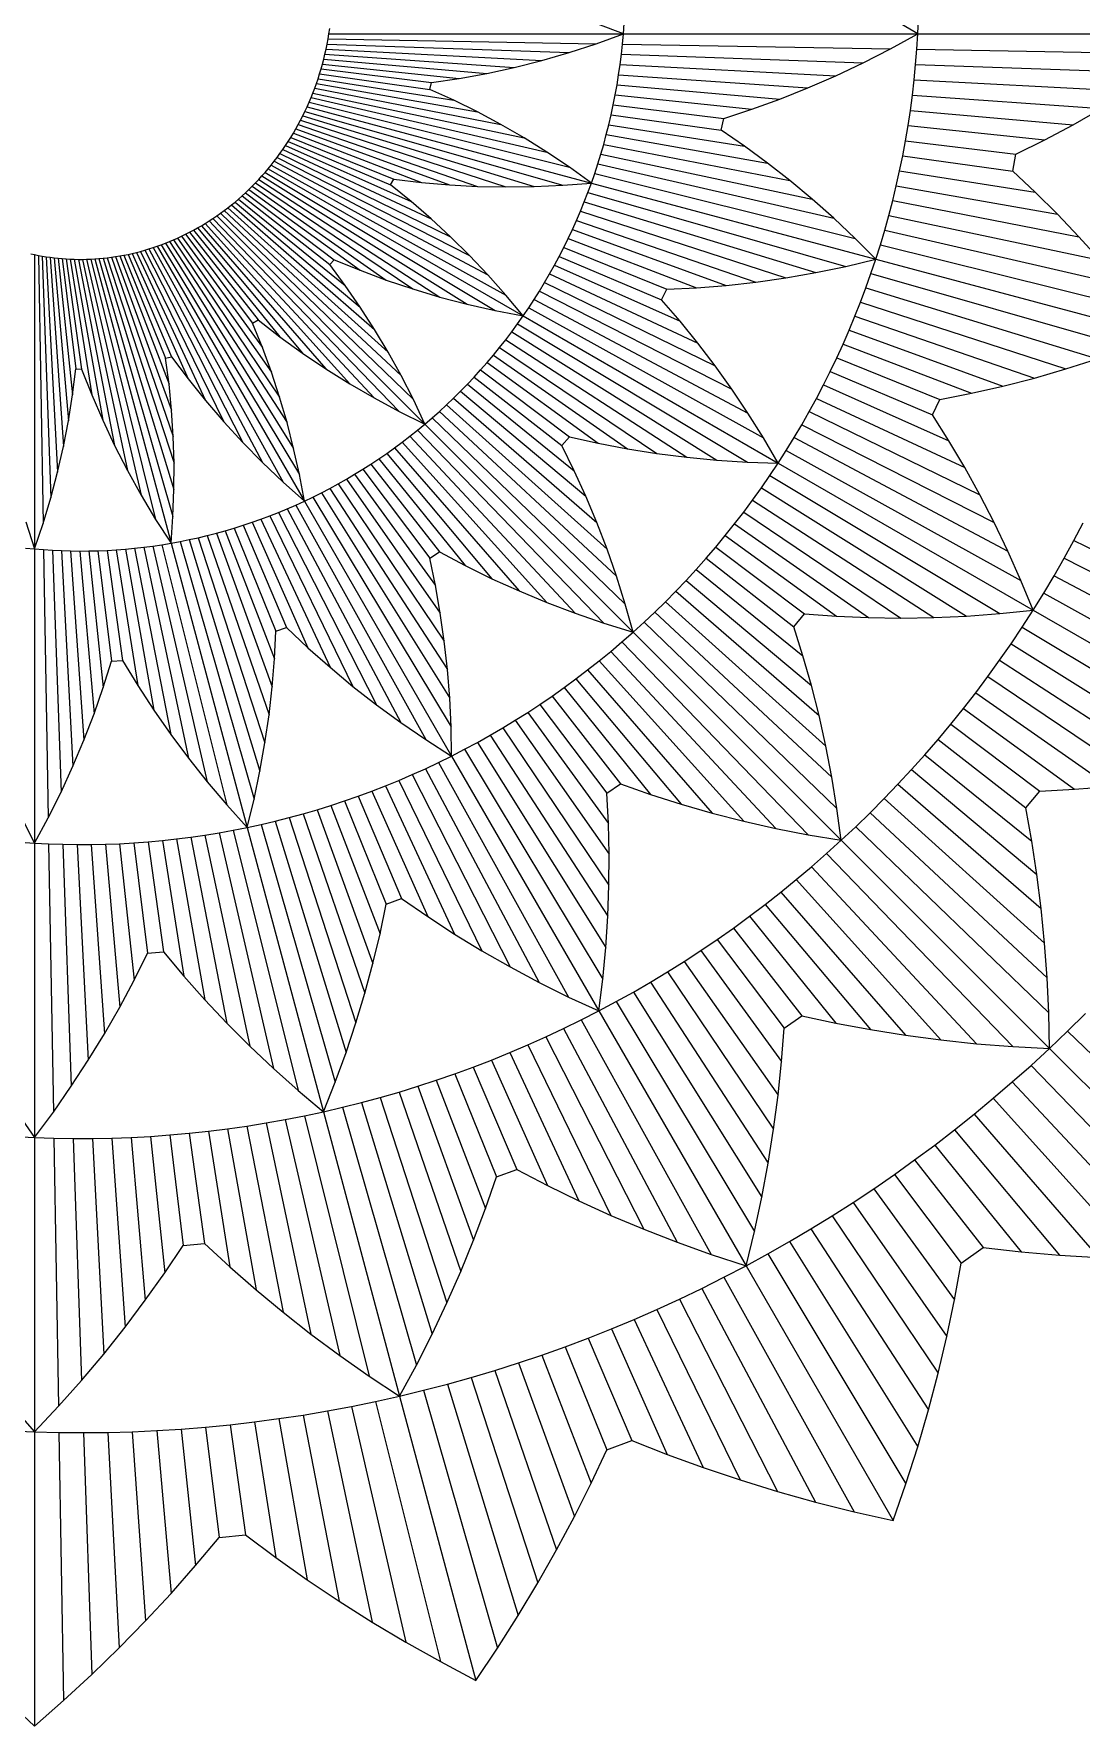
# Model space of a CAD drawing. Header units: metres. Extents: x -32.5 to 30, y -28.8 to 31.2.
# Drawn here: x -0.01 to 17.77, y -28.75 to 0 of the extents above; entities that cross this region are included whole.
import ezdxf

# ---------------------------------------------------------------- set-up
doc = ezdxf.new("R2010")
doc.units = ezdxf.units.M
for name, color, linetype in [('Fill', 3, 'Continuous'), ('Inner', 2, 'Continuous'), ('Outer', 1, 'Continuous')]:
    doc.layers.add(name, color=color, linetype=linetype)

msp = doc.modelspace()

# ---------------------------------------------------------------- linework, layer by layer
at = {"layer": 'Fill'}
for p, q in [((4.952, -0.259), (8.613, -0.451)), ((4.969, -0.174), (9.078, -0.317)), ((4.985, -0.087), (9.54, -0.167)), ((5, 0), (10, 0)), ((9.985, -0.174), (14.539, -0.254)), ((10, 0), (15, 0)), ((14.984, -0.262), (19.539, -0.341)), ((15, 0), (20, 0)), ((4.89, -0.514), (7.21, -0.758)), ((4.912, -0.43), (7.679, -0.672)), ((4.932, -0.345), (8.147, -0.57)), ((9.945, -0.521), (13.606, -0.713)), ((9.966, -0.348), (14.075, -0.492)), ((14.963, -0.523), (19.072, -0.666)), ((4.787, -0.844), (7.523, -1.326)), ((4.815, -0.763), (7.12, -1.128)), ((4.841, -0.68), (6.712, -0.943)), ((4.866, -0.597), (6.741, -0.828)), ((9.92, -0.694), (13.135, -0.918)), ((14.938, -0.783), (18.599, -0.975)), ((4.696, -1.084), (8.702, -2.009)), ((4.728, -1.005), (8.314, -1.767)), ((4.758, -0.925), (7.921, -1.54)), ((9.862, -1.037), (12.183, -1.28)), ((9.893, -0.866), (12.66, -1.108)), ((14.908, -1.042), (18.122, -1.267)), ((4.556, -1.393), (8.487, -2.595)), ((4.593, -1.317), (8.972, -2.573)), ((4.628, -1.24), (9.458, -2.534)), ((4.663, -1.163), (9.083, -2.265)), ((9.793, -1.376), (11.663, -1.639)), ((9.829, -1.207), (11.704, -1.437)), ((14.874, -1.301), (17.641, -1.543)), ((4.396, -1.687), (6.574, -2.524)), ((4.437, -1.615), (7.048, -2.565)), ((4.478, -1.542), (7.525, -2.591)), ((4.518, -1.468), (8.005, -2.601)), ((9.711, -1.712), (12.447, -2.195)), ((9.753, -1.545), (12.058, -1.91)), ((14.835, -1.559), (17.156, -1.803)), ((4.217, -1.966), (6.734, -3.14)), ((4.263, -1.898), (6.395, -2.847)), ((4.308, -1.829), (6.047, -2.567)), ((4.353, -1.759), (6.104, -2.466)), ((9.666, -1.879), (12.829, -2.494)), ((14.792, -1.816), (16.667, -2.046)), ((3.969, -2.292), (8.299, -4.792)), ((4.021, -2.229), (8.005, -4.437)), ((4.071, -2.165), (7.701, -4.095)), ((4.121, -2.1), (7.388, -3.764)), ((4.169, -2.034), (7.066, -3.446)), ((9.568, -2.209), (13.574, -3.134)), ((9.618, -2.044), (13.205, -2.807)), ((14.744, -2.072), (16.614, -2.335)), ((3.754, -2.532), (6.425, -4.334)), ((3.809, -2.474), (6.884, -4.471)), ((3.863, -2.414), (7.35, -4.593)), ((3.917, -2.353), (7.822, -4.7)), ((9.458, -2.534), (14.288, -3.828)), ((9.514, -2.372), (13.935, -3.474)), ((14.635, -2.581), (17.371, -3.063)), ((14.692, -2.327), (16.996, -2.692)), ((3.405, -2.857), (5.533, -4.642)), ((3.465, -2.806), (5.278, -4.274)), ((3.524, -2.753), (5.013, -3.916)), ((3.583, -2.7), (5.091, -3.837)), ((3.641, -2.645), (5.528, -4.017)), ((3.698, -2.589), (5.973, -4.182)), ((9.337, -2.855), (13.269, -4.057)), ((9.399, -2.695), (13.778, -3.951)), ((14.574, -2.833), (17.737, -3.448)), ((3.029, -3.137), (6.194, -6.414)), ((3.094, -3.094), (6.629, -6.629)), ((3.157, -3.049), (6.434, -6.213)), ((3.22, -3.003), (6.227, -5.806)), ((3.282, -2.955), (6.007, -5.409)), ((3.344, -2.907), (5.776, -5.021)), ((9.273, -3.013), (12.76, -4.146)), ((14.509, -3.084), (18.096, -3.846)), ((2.498, -3.438), (3.87, -5.326)), ((2.566, -3.405), (3.703, -4.914)), ((2.634, -3.371), (3.797, -4.859)), ((2.701, -3.335), (4.169, -5.149)), ((2.768, -3.298), (4.553, -5.426)), ((2.834, -3.26), (4.948, -5.692)), ((2.9, -3.22), (5.353, -5.945)), ((2.965, -3.179), (5.769, -6.186)), ((9.136, -3.325), (11.746, -4.275)), ((9.206, -3.17), (12.252, -4.219)), ((14.44, -3.334), (18.445, -4.258)), ((1.661, -3.73), (2.61, -5.862)), ((1.732, -3.713), (2.906, -6.231)), ((1.802, -3.695), (3.215, -6.591)), ((1.873, -3.675), (3.537, -6.942)), ((1.943, -3.654), (3.873, -7.284)), ((2.013, -3.632), (4.222, -7.616)), ((2.083, -3.608), (4.583, -7.939)), ((2.153, -3.583), (4.499, -7.488)), ((2.223, -3.557), (4.401, -7.044)), ((2.292, -3.529), (4.289, -6.605)), ((2.361, -3.5), (4.163, -6.172)), ((2.43, -3.47), (4.023, -5.745)), ((8.989, -3.632), (10.74, -4.339)), ((9.064, -3.479), (11.242, -4.315)), ((14.366, -3.582), (18.786, -4.684)), ((0, -3.75), (0, -8.75)), ((0.066, -3.763), (0.145, -8.318)), ((0.132, -3.775), (0.275, -7.884)), ((0.198, -3.786), (0.39, -7.448)), ((0.265, -3.796), (0.49, -7.011)), ((0.333, -3.805), (0.575, -6.572)), ((0.401, -3.812), (0.645, -6.133)), ((0.469, -3.819), (0.699, -5.693)), ((0.537, -3.824), (0.8, -5.694)), ((0.606, -3.827), (0.971, -6.132)), ((0.675, -3.83), (1.158, -6.565)), ((0.745, -3.831), (1.36, -6.994)), ((0.814, -3.831), (1.577, -7.418)), ((0.884, -3.83), (1.809, -7.836)), ((0.954, -3.827), (2.056, -8.248)), ((1.024, -3.823), (2.319, -8.653)), ((1.095, -3.818), (2.351, -8.197)), ((1.165, -3.812), (2.367, -7.743)), ((1.236, -3.804), (2.369, -7.291)), ((1.307, -3.795), (2.356, -6.842)), ((1.378, -3.785), (2.328, -6.395)), ((1.448, -3.773), (2.285, -5.952)), ((1.519, -3.76), (2.227, -5.512)), ((1.59, -3.746), (2.328, -5.485)), ((8.831, -3.932), (10.963, -4.881)), ((8.911, -3.782), (10.65, -4.521)), ((14.288, -3.828), (19.117, -5.122)), ((8.663, -4.225), (11.559, -5.638)), ((8.748, -4.079), (11.266, -5.253)), ((14.205, -4.073), (18.584, -5.329)), ((8.486, -4.512), (12.116, -6.442)), ((8.576, -4.37), (11.843, -6.034)), ((14.028, -4.558), (17.515, -5.691)), ((14.119, -4.317), (18.05, -5.519)), ((8.299, -4.792), (12.63, -7.292)), ((8.394, -4.653), (12.378, -6.861)), ((13.933, -4.798), (16.98, -5.847)), ((8.104, -5.064), (11.59, -7.242)), ((8.203, -4.929), (12.107, -7.275)), ((13.834, -5.035), (16.445, -5.985)), ((7.793, -5.457), (10.069, -7.05)), ((7.899, -5.328), (10.57, -7.13)), ((8.002, -5.197), (11.077, -7.194)), ((13.731, -5.271), (15.91, -6.107)), ((7.576, -5.709), (9.084, -6.846)), ((7.686, -5.584), (9.573, -6.955)), ((13.514, -5.736), (15.252, -6.474)), ((13.624, -5.505), (15.376, -6.212)), ((7.351, -5.952), (9.164, -7.421)), ((7.464, -5.832), (8.953, -6.995)), ((13.399, -5.965), (15.53, -6.915)), ((6.998, -6.301), (9.723, -8.754)), ((7.117, -6.187), (9.549, -8.301)), ((7.235, -6.071), (9.363, -7.856)), ((13.28, -6.193), (15.797, -7.366)), ((6.754, -6.522), (10.031, -9.687)), ((6.877, -6.413), (9.883, -9.216)), ((13.157, -6.417), (16.053, -7.83)), ((6.375, -6.836), (9.179, -9.843)), ((6.503, -6.734), (9.667, -10.011)), ((6.629, -6.629), (10.165, -10.165)), ((12.901, -6.86), (16.531, -8.79)), ((13.031, -6.64), (16.298, -8.304)), ((5.981, -7.128), (7.767, -9.256)), ((6.114, -7.033), (8.228, -9.465)), ((6.245, -6.936), (8.699, -9.661)), ((12.767, -7.077), (16.751, -9.285)), ((5.575, -7.398), (6.712, -8.907)), ((5.712, -7.311), (6.875, -8.799)), ((5.847, -7.221), (7.316, -9.034)), ((12.63, -7.292), (16.96, -9.792)), ((5.015, -7.723), (7.012, -10.798)), ((5.157, -7.646), (6.959, -10.317)), ((5.298, -7.566), (6.891, -9.841)), ((5.437, -7.483), (6.809, -9.371)), ((12.344, -7.713), (15.83, -9.892)), ((12.488, -7.504), (16.393, -9.85)), ((4.437, -8.005), (6.646, -11.99)), ((4.583, -7.939), (7.083, -12.269)), ((4.728, -7.869), (7.075, -11.774)), ((4.872, -7.797), (7.051, -11.284)), ((12.196, -7.92), (15.271, -9.917)), ((3.695, -8.298), (4.644, -10.43)), ((3.845, -8.245), (5.019, -10.762)), ((3.994, -8.189), (5.407, -11.085)), ((4.143, -8.13), (5.807, -11.397)), ((4.29, -8.069), (6.22, -11.699)), ((11.889, -8.325), (14.165, -9.918)), ((12.044, -8.124), (14.715, -9.926)), ((2.473, -8.625), (3.729, -13.004)), ((2.627, -8.593), (3.829, -12.525)), ((2.781, -8.56), (3.914, -12.047)), ((2.935, -8.523), (3.984, -11.569)), ((3.088, -8.483), (4.038, -11.094)), ((3.24, -8.441), (4.076, -10.619)), ((3.392, -8.396), (4.1, -10.148)), ((3.544, -8.348), (4.282, -10.087)), ((11.731, -8.523), (13.618, -9.894)), ((17.651, -8.609), (20.547, -10.022)), ((0, -8.75), (0, -13.75)), ((0.153, -8.763), (0.232, -13.317)), ((0.306, -8.772), (0.45, -12.881)), ((0.46, -8.78), (0.652, -12.441)), ((0.614, -8.784), (0.839, -11.998)), ((0.769, -8.786), (1.011, -11.553)), ((0.923, -8.785), (1.167, -11.105)), ((1.078, -8.781), (1.308, -10.656)), ((1.233, -8.775), (1.496, -10.645)), ((1.388, -8.766), (1.753, -11.07)), ((1.544, -8.754), (2.026, -11.489)), ((1.699, -8.739), (2.314, -11.902)), ((1.854, -8.722), (2.616, -12.308)), ((2.009, -8.702), (2.934, -12.707)), ((2.164, -8.679), (3.266, -13.099)), ((2.319, -8.653), (3.613, -13.483)), ((11.404, -8.91), (12.893, -10.073)), ((11.569, -8.718), (13.078, -9.855)), ((17.486, -8.91), (20.753, -10.574)), ((11.236, -9.099), (13.05, -10.567)), ((10.891, -9.467), (13.323, -11.581)), ((11.065, -9.285), (13.193, -11.07)), ((17.316, -9.207), (20.945, -11.137)), ((10.714, -9.647), (13.439, -12.1)), ((17.14, -9.501), (21.124, -11.709)), ((10.351, -9.995), (13.627, -13.16)), ((10.534, -9.823), (13.54, -12.626)), ((16.96, -9.792), (21.29, -12.292)), ((9.976, -10.331), (13.141, -13.608)), ((10.165, -10.165), (13.7, -13.7)), ((16.774, -10.079), (20.679, -12.425)), ((9.785, -10.493), (12.589, -13.5)), ((16.584, -10.363), (20.07, -12.541)), ((9.394, -10.807), (11.508, -13.239)), ((9.591, -10.652), (12.044, -13.377)), ((16.189, -10.92), (18.861, -12.722)), ((16.389, -10.643), (19.464, -12.64)), ((8.994, -11.107), (10.462, -12.92)), ((9.195, -10.959), (10.981, -13.087)), ((15.985, -11.193), (18.26, -12.786)), ((8.584, -11.392), (9.721, -12.9)), ((8.79, -11.251), (9.953, -12.74)), ((15.776, -11.462), (17.664, -12.833)), ((8.165, -11.662), (9.759, -13.937)), ((8.376, -11.528), (9.747, -13.416)), ((15.562, -11.727), (17.071, -12.864)), ((7.522, -12.038), (9.7, -15.524)), ((7.738, -11.916), (9.735, -14.991)), ((7.953, -11.791), (9.755, -14.462)), ((15.344, -11.988), (16.833, -13.151)), ((7.083, -12.269), (9.583, -16.599)), ((7.304, -12.155), (9.65, -16.06)), ((15.122, -12.246), (16.935, -13.714)), ((6.413, -12.585), (8.077, -15.852)), ((6.638, -12.484), (8.568, -16.114)), ((6.861, -12.378), (9.07, -16.363)), ((14.895, -12.499), (17.023, -14.284)), ((5.728, -12.866), (6.677, -14.997)), ((5.958, -12.776), (7.132, -15.294)), ((6.186, -12.683), (7.598, -15.579)), ((14.664, -12.748), (17.096, -14.862)), ((4.798, -13.182), (5.748, -15.792)), ((5.032, -13.109), (5.868, -15.287)), ((5.265, -13.032), (5.973, -14.783)), ((5.497, -12.951), (6.235, -14.69)), ((14.429, -12.992), (17.154, -15.446)), ((3.613, -13.483), (4.907, -18.312)), ((3.851, -13.431), (5.107, -17.81)), ((4.089, -13.375), (5.291, -17.306)), ((4.326, -13.315), (5.459, -16.802)), ((4.562, -13.25), (5.612, -16.297)), ((13.947, -13.469), (17.224, -16.633)), ((14.19, -13.233), (17.197, -16.036)), ((0, -13.75), (0, -18.75)), ((0.24, -13.762), (0.32, -18.317)), ((0.481, -13.769), (0.624, -17.878)), ((0.722, -13.773), (0.914, -17.434)), ((0.963, -13.772), (1.188, -16.986)), ((1.204, -13.767), (1.447, -16.534)), ((1.446, -13.758), (1.69, -16.078)), ((1.688, -13.744), (1.918, -15.619)), ((1.929, -13.726), (2.192, -15.597)), ((2.171, -13.704), (2.536, -16.009)), ((2.412, -13.678), (2.894, -16.413)), ((2.653, -13.647), (3.268, -16.81)), ((2.893, -13.613), (3.656, -17.199)), ((3.134, -13.574), (4.058, -17.579)), ((3.373, -13.53), (4.476, -17.95)), ((13.7, -13.7), (17.236, -17.236)), ((13.449, -13.927), (16.614, -17.204)), ((12.937, -14.367), (15.39, -17.092)), ((13.195, -14.15), (15.999, -17.156)), ((12.675, -14.581), (14.789, -17.012)), ((12.409, -14.789), (14.195, -16.917)), ((11.869, -15.191), (13.032, -16.68)), ((12.141, -14.992), (13.609, -16.806)), ((11.593, -15.385), (12.73, -16.893)), ((11.033, -15.757), (12.627, -18.033)), ((11.315, -15.574), (12.686, -17.461)), ((10.749, -15.936), (12.551, -18.607)), ((10.172, -16.278), (12.35, -19.764)), ((10.462, -16.109), (12.459, -19.185)), ((9.583, -16.599), (12.083, -20.929)), ((9.879, -16.441), (12.225, -20.346)), ((8.985, -16.899), (10.915, -20.529)), ((9.285, -16.751), (11.494, -20.736)), ((17.544, -16.942), (20.821, -20.107)), ((8.378, -17.177), (9.79, -20.073)), ((8.683, -17.04), (10.347, -20.308)), ((17.236, -17.236), (20.771, -20.771)), ((7.762, -17.433), (8.711, -19.565)), ((8.071, -17.308), (9.245, -19.825)), ((16.923, -17.524), (20.087, -20.801)), ((6.824, -17.777), (7.66, -19.955)), ((7.138, -17.668), (7.846, -19.419)), ((7.451, -17.554), (8.189, -19.292)), ((16.605, -17.806), (19.409, -20.813)), ((5.871, -18.07), (7.004, -21.557)), ((6.19, -17.978), (7.239, -21.025)), ((6.508, -17.88), (7.458, -20.491)), ((16.282, -18.083), (18.736, -20.808)), ((4.583, -18.382), (5.685, -22.802)), ((4.907, -18.312), (6.201, -23.142)), ((5.229, -18.237), (6.485, -22.616)), ((5.551, -18.157), (6.753, -22.088)), ((15.955, -18.354), (18.069, -20.786)), ((2.625, -18.678), (2.888, -20.548)), ((2.953, -18.643), (3.318, -20.947)), ((3.28, -18.602), (3.762, -21.338)), ((3.607, -18.555), (4.222, -21.719)), ((3.933, -18.503), (4.695, -22.09)), ((4.258, -18.445), (5.183, -22.451)), ((15.623, -18.619), (17.409, -20.747)), ((0, -18.75), (0, -23.75)), ((0.327, -18.761), (0.407, -23.316)), ((0.655, -18.766), (0.799, -22.875)), ((0.983, -18.766), (1.175, -22.428)), ((1.312, -18.76), (1.537, -21.974)), ((1.64, -18.748), (1.882, -21.515)), ((1.969, -18.73), (2.213, -21.051)), ((2.297, -18.707), (2.527, -20.582)), ((15.287, -18.878), (16.756, -20.692)), ((14.947, -19.131), (16.11, -20.62)), ((14.602, -19.378), (15.739, -20.887)), ((14.254, -19.619), (15.625, -21.506)), ((13.545, -20.081), (15.347, -22.752)), ((13.901, -19.853), (15.495, -22.128)), ((13.185, -20.303), (15.182, -23.378)), ((12.821, -20.518), (15, -24.004)), ((12.083, -20.929), (14.583, -25.259)), ((12.454, -20.727), (14.8, -24.632)), ((11.709, -21.124), (13.918, -25.109)), ((10.953, -21.496), (12.617, -24.763)), ((11.333, -21.313), (13.263, -24.943)), ((10.184, -21.84), (11.358, -24.357)), ((10.57, -21.671), (11.982, -24.567)), ((9.796, -22.001), (10.745, -24.133)), ((9.011, -22.304), (9.719, -24.055)), ((9.405, -22.156), (10.143, -23.895)), ((7.818, -22.706), (8.867, -25.752)), ((8.218, -22.579), (9.168, -25.189)), ((8.616, -22.445), (9.452, -24.623)), ((7.013, -22.938), (8.215, -26.87)), ((7.416, -22.825), (8.549, -26.313)), ((5.793, -23.233), (6.895, -27.653)), ((6.201, -23.142), (7.495, -27.972)), ((6.608, -23.044), (7.863, -27.423)), ((4.148, -23.526), (4.631, -26.262)), ((4.561, -23.464), (5.176, -26.627)), ((4.973, -23.394), (5.735, -26.981)), ((5.383, -23.317), (6.308, -27.323)), ((0, -23.75), (0, -28.75)), ((0.415, -23.76), (0.494, -28.315)), ((0.83, -23.763), (0.973, -27.872)), ((1.245, -23.759), (1.437, -27.421)), ((1.661, -23.748), (1.885, -26.962)), ((2.076, -23.729), (2.318, -26.496)), ((2.491, -23.703), (2.735, -26.023)), ((2.906, -23.669), (3.136, -25.544)), ((3.321, -23.629), (3.584, -25.499)), ((3.735, -23.581), (4.1, -25.886))]:
    msp.add_line(p, q, dxfattribs=at)
at = {"layer": 'Inner'}
for p, q in [((5, 0), (5.013, 0.088)), ((10, 0), (10.012, 0.175)), ((15, 0), (15.012, 0.262)), ((4.932, -0.345), (4.952, -0.259)), ((4.952, -0.259), (4.969, -0.174)), ((4.969, -0.174), (4.985, -0.087)), ((4.985, -0.087), (5, 0)), ((9.966, -0.348), (9.985, -0.174)), ((9.985, -0.174), (10, 0)), ((14.963, -0.523), (14.984, -0.262)), ((14.984, -0.262), (15, 0)), ((4.866, -0.597), (4.89, -0.514)), ((4.89, -0.514), (4.912, -0.43)), ((4.912, -0.43), (4.932, -0.345)), ((9.92, -0.694), (9.945, -0.521)), ((9.945, -0.521), (9.966, -0.348)), ((14.938, -0.783), (14.963, -0.523)), ((4.758, -0.925), (4.787, -0.844)), ((4.787, -0.844), (4.815, -0.763)), ((4.815, -0.763), (4.841, -0.68)), ((4.841, -0.68), (4.866, -0.597)), ((9.893, -0.866), (9.92, -0.694)), ((14.908, -1.042), (14.938, -0.783)), ((4.663, -1.163), (4.696, -1.084)), ((4.696, -1.084), (4.728, -1.005)), ((4.728, -1.005), (4.758, -0.925)), ((9.829, -1.207), (9.862, -1.037)), ((9.862, -1.037), (9.893, -0.866)), ((14.874, -1.301), (14.908, -1.042)), ((4.518, -1.468), (4.556, -1.393)), ((4.556, -1.393), (4.593, -1.317)), ((4.593, -1.317), (4.628, -1.24)), ((4.628, -1.24), (4.663, -1.163)), ((9.753, -1.545), (9.793, -1.376)), ((9.793, -1.376), (9.829, -1.207)), ((14.835, -1.559), (14.874, -1.301)), ((4.353, -1.759), (4.396, -1.687)), ((4.396, -1.687), (4.437, -1.615)), ((4.437, -1.615), (4.478, -1.542)), ((4.478, -1.542), (4.518, -1.468)), ((9.666, -1.879), (9.711, -1.712)), ((9.711, -1.712), (9.753, -1.545)), ((14.792, -1.816), (14.835, -1.559)), ((4.169, -2.034), (4.217, -1.966)), ((4.217, -1.966), (4.263, -1.898)), ((4.263, -1.898), (4.308, -1.829)), ((4.308, -1.829), (4.353, -1.759)), ((9.618, -2.044), (9.666, -1.879)), ((14.744, -2.072), (14.792, -1.816)), ((3.917, -2.353), (3.969, -2.292)), ((3.969, -2.292), (4.021, -2.229)), ((4.021, -2.229), (4.071, -2.165)), ((4.071, -2.165), (4.121, -2.1)), ((4.121, -2.1), (4.169, -2.034)), ((9.514, -2.372), (9.568, -2.209)), ((9.568, -2.209), (9.618, -2.044)), ((14.692, -2.327), (14.744, -2.072)), ((3.698, -2.589), (3.754, -2.532)), ((3.754, -2.532), (3.809, -2.474)), ((3.809, -2.474), (3.863, -2.414)), ((3.863, -2.414), (3.917, -2.353)), ((9.399, -2.695), (9.458, -2.534)), ((9.458, -2.534), (9.514, -2.372)), ((14.574, -2.833), (14.635, -2.581)), ((14.635, -2.581), (14.692, -2.327)), ((3.344, -2.907), (3.405, -2.857)), ((3.405, -2.857), (3.465, -2.806)), ((3.465, -2.806), (3.524, -2.753)), ((3.524, -2.753), (3.583, -2.7)), ((3.583, -2.7), (3.641, -2.645)), ((3.641, -2.645), (3.698, -2.589)), ((9.273, -3.013), (9.337, -2.855)), ((9.337, -2.855), (9.399, -2.695)), ((14.509, -3.084), (14.574, -2.833)), ((2.965, -3.179), (3.029, -3.137)), ((3.029, -3.137), (3.094, -3.094)), ((3.094, -3.094), (3.157, -3.049)), ((3.157, -3.049), (3.22, -3.003)), ((3.22, -3.003), (3.282, -2.955)), ((3.282, -2.955), (3.344, -2.907)), ((9.206, -3.17), (9.273, -3.013)), ((14.44, -3.334), (14.509, -3.084)), ((2.43, -3.47), (2.498, -3.438)), ((2.498, -3.438), (2.566, -3.405)), ((2.566, -3.405), (2.634, -3.371)), ((2.634, -3.371), (2.701, -3.335)), ((2.701, -3.335), (2.768, -3.298)), ((2.768, -3.298), (2.834, -3.26)), ((2.834, -3.26), (2.9, -3.22)), ((2.9, -3.22), (2.965, -3.179)), ((9.064, -3.479), (9.136, -3.325)), ((9.136, -3.325), (9.206, -3.17)), ((14.366, -3.582), (14.44, -3.334)), ((-0.065, -3.736), (0, -3.75)), ((1.59, -3.746), (1.661, -3.73)), ((1.661, -3.73), (1.732, -3.713)), ((1.732, -3.713), (1.802, -3.695)), ((1.802, -3.695), (1.873, -3.675)), ((1.873, -3.675), (1.943, -3.654)), ((1.943, -3.654), (2.013, -3.632)), ((2.013, -3.632), (2.083, -3.608)), ((2.083, -3.608), (2.153, -3.583)), ((2.153, -3.583), (2.223, -3.557)), ((2.223, -3.557), (2.292, -3.529)), ((2.292, -3.529), (2.361, -3.5)), ((2.361, -3.5), (2.43, -3.47)), ((8.911, -3.782), (8.989, -3.632)), ((8.989, -3.632), (9.064, -3.479)), ((14.288, -3.828), (14.366, -3.582)), ((0, -3.75), (0.066, -3.763)), ((0.066, -3.763), (0.132, -3.775)), ((0.132, -3.775), (0.198, -3.786)), ((0.198, -3.786), (0.265, -3.796)), ((0.265, -3.796), (0.333, -3.805)), ((0.333, -3.805), (0.401, -3.812)), ((0.401, -3.812), (0.469, -3.819)), ((0.469, -3.819), (0.537, -3.824)), ((0.537, -3.824), (0.606, -3.827)), ((0.606, -3.827), (0.675, -3.83)), ((0.675, -3.83), (0.745, -3.831)), ((0.745, -3.831), (0.814, -3.831)), ((0.814, -3.831), (0.884, -3.83)), ((0.884, -3.83), (0.954, -3.827)), ((0.954, -3.827), (1.024, -3.823)), ((1.024, -3.823), (1.095, -3.818)), ((1.095, -3.818), (1.165, -3.812)), ((1.165, -3.812), (1.236, -3.804)), ((1.236, -3.804), (1.307, -3.795)), ((1.307, -3.795), (1.378, -3.785)), ((1.378, -3.785), (1.448, -3.773)), ((1.448, -3.773), (1.519, -3.76)), ((1.519, -3.76), (1.59, -3.746)), ((8.748, -4.079), (8.831, -3.932)), ((8.831, -3.932), (8.911, -3.782)), ((14.205, -4.073), (14.288, -3.828)), ((8.576, -4.37), (8.663, -4.225)), ((8.663, -4.225), (8.748, -4.079)), ((14.119, -4.317), (14.205, -4.073)), ((8.394, -4.653), (8.486, -4.512)), ((8.486, -4.512), (8.576, -4.37)), ((13.933, -4.798), (14.028, -4.558)), ((14.028, -4.558), (14.119, -4.317)), ((8.203, -4.929), (8.299, -4.792)), ((8.299, -4.792), (8.394, -4.653)), ((13.834, -5.035), (13.933, -4.798)), ((8.002, -5.197), (8.104, -5.064)), ((8.104, -5.064), (8.203, -4.929)), ((13.731, -5.271), (13.834, -5.035)), ((7.686, -5.584), (7.793, -5.457)), ((7.793, -5.457), (7.899, -5.328)), ((7.899, -5.328), (8.002, -5.197)), ((13.624, -5.505), (13.731, -5.271)), ((7.464, -5.832), (7.576, -5.709)), ((7.576, -5.709), (7.686, -5.584)), ((13.399, -5.965), (13.514, -5.736)), ((13.514, -5.736), (13.624, -5.505)), ((7.235, -6.071), (7.351, -5.952)), ((7.351, -5.952), (7.464, -5.832)), ((13.28, -6.193), (13.399, -5.965)), ((6.877, -6.413), (6.998, -6.301)), ((6.998, -6.301), (7.117, -6.187)), ((7.117, -6.187), (7.235, -6.071)), ((13.157, -6.417), (13.28, -6.193)), ((6.629, -6.629), (6.754, -6.522)), ((6.754, -6.522), (6.877, -6.413)), ((13.031, -6.64), (13.157, -6.417)), ((6.245, -6.936), (6.375, -6.836)), ((6.375, -6.836), (6.503, -6.734)), ((6.503, -6.734), (6.629, -6.629)), ((12.767, -7.077), (12.901, -6.86)), ((12.901, -6.86), (13.031, -6.64)), ((5.847, -7.221), (5.981, -7.128)), ((5.981, -7.128), (6.114, -7.033)), ((6.114, -7.033), (6.245, -6.936)), ((12.63, -7.292), (12.767, -7.077)), ((5.437, -7.483), (5.575, -7.398)), ((5.575, -7.398), (5.712, -7.311)), ((5.712, -7.311), (5.847, -7.221)), ((12.488, -7.504), (12.63, -7.292)), ((4.872, -7.797), (5.015, -7.723)), ((5.015, -7.723), (5.157, -7.646)), ((5.157, -7.646), (5.298, -7.566)), ((5.298, -7.566), (5.437, -7.483)), ((12.196, -7.92), (12.344, -7.713)), ((12.344, -7.713), (12.488, -7.504)), ((4.29, -8.069), (4.437, -8.005)), ((4.437, -8.005), (4.583, -7.939)), ((4.583, -7.939), (4.728, -7.869)), ((4.728, -7.869), (4.872, -7.797)), ((12.044, -8.124), (12.196, -7.92)), ((3.544, -8.348), (3.695, -8.298)), ((3.695, -8.298), (3.845, -8.245)), ((3.845, -8.245), (3.994, -8.189)), ((3.994, -8.189), (4.143, -8.13)), ((4.143, -8.13), (4.29, -8.069)), ((11.731, -8.523), (11.889, -8.325)), ((11.889, -8.325), (12.044, -8.124)), ((17.651, -8.609), (17.811, -8.306)), ((2.319, -8.653), (2.473, -8.625)), ((2.473, -8.625), (2.627, -8.593)), ((2.627, -8.593), (2.781, -8.56)), ((2.781, -8.56), (2.935, -8.523)), ((2.935, -8.523), (3.088, -8.483)), ((3.088, -8.483), (3.24, -8.441)), ((3.24, -8.441), (3.392, -8.396)), ((3.392, -8.396), (3.544, -8.348)), ((11.569, -8.718), (11.731, -8.523)), ((17.486, -8.91), (17.651, -8.609)), ((-0.152, -8.735), (0, -8.75)), ((0, -8.75), (0.153, -8.763)), ((0.153, -8.763), (0.306, -8.772)), ((0.306, -8.772), (0.46, -8.78)), ((0.46, -8.78), (0.614, -8.784)), ((0.614, -8.784), (0.769, -8.786)), ((0.769, -8.786), (0.923, -8.785)), ((0.923, -8.785), (1.078, -8.781)), ((1.078, -8.781), (1.233, -8.775)), ((1.233, -8.775), (1.388, -8.766)), ((1.388, -8.766), (1.544, -8.754)), ((1.544, -8.754), (1.699, -8.739)), ((1.699, -8.739), (1.854, -8.722)), ((1.854, -8.722), (2.009, -8.702)), ((2.009, -8.702), (2.164, -8.679)), ((2.164, -8.679), (2.319, -8.653)), ((11.236, -9.099), (11.404, -8.91)), ((11.404, -8.91), (11.569, -8.718)), ((17.316, -9.207), (17.486, -8.91)), ((11.065, -9.285), (11.236, -9.099)), ((10.714, -9.647), (10.891, -9.467)), ((10.891, -9.467), (11.065, -9.285)), ((17.14, -9.501), (17.316, -9.207)), ((10.534, -9.823), (10.714, -9.647)), ((16.96, -9.792), (17.14, -9.501)), ((10.165, -10.165), (10.351, -9.995)), ((10.351, -9.995), (10.534, -9.823)), ((16.774, -10.079), (16.96, -9.792)), ((9.785, -10.493), (9.976, -10.331)), ((9.976, -10.331), (10.165, -10.165)), ((16.584, -10.363), (16.774, -10.079)), ((9.591, -10.652), (9.785, -10.493)), ((16.389, -10.643), (16.584, -10.363)), ((9.195, -10.959), (9.394, -10.807)), ((9.394, -10.807), (9.591, -10.652)), ((15.985, -11.193), (16.189, -10.92)), ((16.189, -10.92), (16.389, -10.643)), ((8.79, -11.251), (8.994, -11.107)), ((8.994, -11.107), (9.195, -10.959)), ((15.776, -11.462), (15.985, -11.193)), ((8.376, -11.528), (8.584, -11.392)), ((8.584, -11.392), (8.79, -11.251)), ((15.562, -11.727), (15.776, -11.462)), ((7.953, -11.791), (8.165, -11.662)), ((8.165, -11.662), (8.376, -11.528)), ((15.344, -11.988), (15.562, -11.727)), ((7.304, -12.155), (7.522, -12.038)), ((7.522, -12.038), (7.738, -11.916)), ((7.738, -11.916), (7.953, -11.791)), ((15.122, -12.246), (15.344, -11.988)), ((6.861, -12.378), (7.083, -12.269)), ((7.083, -12.269), (7.304, -12.155)), ((14.895, -12.499), (15.122, -12.246)), ((6.186, -12.683), (6.413, -12.585)), ((6.413, -12.585), (6.638, -12.484)), ((6.638, -12.484), (6.861, -12.378)), ((14.664, -12.748), (14.895, -12.499)), ((5.497, -12.951), (5.728, -12.866)), ((5.728, -12.866), (5.958, -12.776)), ((5.958, -12.776), (6.186, -12.683)), ((14.429, -12.992), (14.664, -12.748)), ((4.562, -13.25), (4.798, -13.182)), ((4.798, -13.182), (5.032, -13.109)), ((5.032, -13.109), (5.265, -13.032)), ((5.265, -13.032), (5.497, -12.951)), ((14.19, -13.233), (14.429, -12.992)), ((3.373, -13.53), (3.613, -13.483)), ((3.613, -13.483), (3.851, -13.431)), ((3.851, -13.431), (4.089, -13.375)), ((4.089, -13.375), (4.326, -13.315)), ((4.326, -13.315), (4.562, -13.25)), ((13.7, -13.7), (13.947, -13.469)), ((13.947, -13.469), (14.19, -13.233)), ((-0.24, -13.734), (0, -13.75)), ((0, -13.75), (0.24, -13.762)), ((0.24, -13.762), (0.481, -13.769)), ((0.481, -13.769), (0.722, -13.773)), ((0.722, -13.773), (0.963, -13.772)), ((0.963, -13.772), (1.204, -13.767)), ((1.204, -13.767), (1.446, -13.758)), ((1.446, -13.758), (1.688, -13.744)), ((1.688, -13.744), (1.929, -13.726)), ((1.929, -13.726), (2.171, -13.704)), ((2.171, -13.704), (2.412, -13.678)), ((2.412, -13.678), (2.653, -13.647)), ((2.653, -13.647), (2.893, -13.613)), ((2.893, -13.613), (3.134, -13.574)), ((3.134, -13.574), (3.373, -13.53)), ((13.449, -13.927), (13.7, -13.7)), ((13.195, -14.15), (13.449, -13.927)), ((12.675, -14.581), (12.937, -14.367)), ((12.937, -14.367), (13.195, -14.15)), ((12.409, -14.789), (12.675, -14.581)), ((12.141, -14.992), (12.409, -14.789)), ((11.593, -15.385), (11.869, -15.191)), ((11.869, -15.191), (12.141, -14.992)), ((11.315, -15.574), (11.593, -15.385)), ((10.749, -15.936), (11.033, -15.757)), ((11.033, -15.757), (11.315, -15.574)), ((10.462, -16.109), (10.749, -15.936)), ((9.879, -16.441), (10.172, -16.278)), ((10.172, -16.278), (10.462, -16.109)), ((9.285, -16.751), (9.583, -16.599)), ((9.583, -16.599), (9.879, -16.441)), ((17.544, -16.942), (17.847, -16.643)), ((8.683, -17.04), (8.985, -16.899)), ((8.985, -16.899), (9.285, -16.751)), ((17.236, -17.236), (17.544, -16.942)), ((8.071, -17.308), (8.378, -17.177)), ((8.378, -17.177), (8.683, -17.04)), ((16.923, -17.524), (17.236, -17.236)), ((7.451, -17.554), (7.762, -17.433)), ((7.762, -17.433), (8.071, -17.308)), ((16.605, -17.806), (16.923, -17.524)), ((6.508, -17.88), (6.824, -17.777)), ((6.824, -17.777), (7.138, -17.668)), ((7.138, -17.668), (7.451, -17.554)), ((16.282, -18.083), (16.605, -17.806)), ((5.551, -18.157), (5.871, -18.07)), ((5.871, -18.07), (6.19, -17.978)), ((6.19, -17.978), (6.508, -17.88)), ((15.955, -18.354), (16.282, -18.083)), ((4.258, -18.445), (4.583, -18.382)), ((4.583, -18.382), (4.907, -18.312)), ((4.907, -18.312), (5.229, -18.237)), ((5.229, -18.237), (5.551, -18.157)), ((15.623, -18.619), (15.955, -18.354)), ((2.297, -18.707), (2.625, -18.678)), ((2.625, -18.678), (2.953, -18.643)), ((2.953, -18.643), (3.28, -18.602)), ((3.28, -18.602), (3.607, -18.555)), ((3.607, -18.555), (3.933, -18.503)), ((3.933, -18.503), (4.258, -18.445)), ((15.287, -18.878), (15.623, -18.619)), ((-0.327, -18.733), (0, -18.75)), ((0, -18.75), (0.327, -18.761)), ((0.327, -18.761), (0.655, -18.766)), ((0.655, -18.766), (0.983, -18.766)), ((0.983, -18.766), (1.312, -18.76)), ((1.312, -18.76), (1.64, -18.748)), ((1.64, -18.748), (1.969, -18.73)), ((1.969, -18.73), (2.297, -18.707)), ((14.947, -19.131), (15.287, -18.878)), ((14.602, -19.378), (14.947, -19.131)), ((14.254, -19.619), (14.602, -19.378)), ((13.901, -19.853), (14.254, -19.619)), ((13.185, -20.303), (13.545, -20.081)), ((13.545, -20.081), (13.901, -19.853)), ((12.821, -20.518), (13.185, -20.303)), ((12.454, -20.727), (12.821, -20.518)), ((11.709, -21.124), (12.083, -20.929)), ((12.083, -20.929), (12.454, -20.727)), ((11.333, -21.313), (11.709, -21.124)), ((10.57, -21.671), (10.953, -21.496)), ((10.953, -21.496), (11.333, -21.313)), ((9.796, -22.001), (10.184, -21.84)), ((10.184, -21.84), (10.57, -21.671)), ((9.405, -22.156), (9.796, -22.001)), ((8.616, -22.445), (9.011, -22.304)), ((9.011, -22.304), (9.405, -22.156)), ((7.416, -22.825), (7.818, -22.706)), ((7.818, -22.706), (8.218, -22.579)), ((8.218, -22.579), (8.616, -22.445)), ((6.608, -23.044), (7.013, -22.938)), ((7.013, -22.938), (7.416, -22.825)), ((5.383, -23.317), (5.793, -23.233)), ((5.793, -23.233), (6.201, -23.142)), ((6.201, -23.142), (6.608, -23.044)), ((3.735, -23.581), (4.148, -23.526)), ((4.148, -23.526), (4.561, -23.464)), ((4.561, -23.464), (4.973, -23.394)), ((4.973, -23.394), (5.383, -23.317)), ((-0.414, -23.732), (0, -23.75)), ((0, -23.75), (0.415, -23.76)), ((0.415, -23.76), (0.83, -23.763)), ((0.83, -23.763), (1.245, -23.759)), ((1.245, -23.759), (1.661, -23.748)), ((1.661, -23.748), (2.076, -23.729)), ((2.076, -23.729), (2.491, -23.703)), ((2.491, -23.703), (2.906, -23.669)), ((2.906, -23.669), (3.321, -23.629)), ((3.321, -23.629), (3.735, -23.581))]:
    msp.add_line(p, q, dxfattribs=at)
at = {"layer": 'Outer'}
for p, q in [((10, 0), (9.568, 0.167)), ((15, 0), (14.567, 0.254)), ((9.078, -0.317), (9.54, -0.167)), ((9.54, -0.167), (10, 0)), ((14.075, -0.492), (14.539, -0.254)), ((14.539, -0.254), (15, 0)), ((7.679, -0.672), (8.147, -0.57)), ((8.147, -0.57), (8.613, -0.451)), ((8.613, -0.451), (9.078, -0.317)), ((13.606, -0.713), (14.075, -0.492)), ((6.712, -0.943), (6.741, -0.828)), ((6.741, -0.828), (7.21, -0.758)), ((7.21, -0.758), (7.679, -0.672)), ((13.135, -0.918), (13.606, -0.713)), ((7.12, -1.128), (6.712, -0.943)), ((7.523, -1.326), (7.12, -1.128)), ((12.183, -1.28), (12.66, -1.108)), ((12.66, -1.108), (13.135, -0.918)), ((7.921, -1.54), (7.523, -1.326)), ((11.663, -1.639), (11.704, -1.437)), ((11.704, -1.437), (12.183, -1.28)), ((17.641, -1.543), (18.122, -1.267)), ((8.314, -1.767), (7.921, -1.54)), ((12.058, -1.91), (11.663, -1.639)), ((17.156, -1.803), (17.641, -1.543)), ((8.702, -2.009), (8.314, -1.767)), ((9.083, -2.265), (8.702, -2.009)), ((12.447, -2.195), (12.058, -1.91)), ((16.667, -2.046), (17.156, -1.803)), ((9.458, -2.534), (9.083, -2.265)), ((12.829, -2.494), (12.447, -2.195)), ((16.614, -2.335), (16.667, -2.046)), ((6.047, -2.567), (6.104, -2.466)), ((6.395, -2.847), (6.047, -2.567)), ((6.104, -2.466), (6.574, -2.524)), ((6.574, -2.524), (7.048, -2.565)), ((7.048, -2.565), (7.525, -2.591)), ((8.487, -2.595), (8.972, -2.573)), ((8.972, -2.573), (9.458, -2.534)), ((13.205, -2.807), (12.829, -2.494)), ((16.996, -2.692), (16.614, -2.335)), ((6.734, -3.14), (6.395, -2.847)), ((7.525, -2.591), (8.005, -2.601)), ((8.005, -2.601), (8.487, -2.595)), ((13.574, -3.134), (13.205, -2.807)), ((17.371, -3.063), (16.996, -2.692)), ((7.066, -3.446), (6.734, -3.14)), ((13.935, -3.474), (13.574, -3.134)), ((17.737, -3.448), (17.371, -3.063)), ((7.388, -3.764), (7.066, -3.446)), ((18.096, -3.846), (17.737, -3.448)), ((14.288, -3.828), (13.935, -3.474)), ((5.013, -3.916), (5.091, -3.837)), ((5.278, -4.274), (5.013, -3.916)), ((5.091, -3.837), (5.528, -4.017)), ((5.528, -4.017), (5.973, -4.182)), ((7.701, -4.095), (7.388, -3.764)), ((13.269, -4.057), (13.778, -3.951)), ((13.778, -3.951), (14.288, -3.828)), ((5.533, -4.642), (5.278, -4.274)), ((5.973, -4.182), (6.425, -4.334)), ((8.005, -4.437), (7.701, -4.095)), ((11.242, -4.315), (11.746, -4.275)), ((11.746, -4.275), (12.252, -4.219)), ((12.252, -4.219), (12.76, -4.146)), ((12.76, -4.146), (13.269, -4.057)), ((6.425, -4.334), (6.884, -4.471)), ((6.884, -4.471), (7.35, -4.593)), ((7.35, -4.593), (7.822, -4.7)), ((8.299, -4.792), (8.005, -4.437)), ((10.65, -4.521), (10.74, -4.339)), ((10.963, -4.881), (10.65, -4.521)), ((10.74, -4.339), (11.242, -4.315)), ((3.703, -4.914), (3.797, -4.859)), ((3.797, -4.859), (4.169, -5.149)), ((5.776, -5.021), (5.533, -4.642)), ((7.822, -4.7), (8.299, -4.792)), ((11.266, -5.253), (10.963, -4.881)), ((3.87, -5.326), (3.703, -4.914)), ((4.169, -5.149), (4.553, -5.426)), ((6.007, -5.409), (5.776, -5.021)), ((4.023, -5.745), (3.87, -5.326)), ((4.553, -5.426), (4.948, -5.692)), ((6.227, -5.806), (6.007, -5.409)), ((11.559, -5.638), (11.266, -5.253)), ((0.645, -6.133), (0.699, -5.693)), ((0.699, -5.693), (0.8, -5.694)), ((0.8, -5.694), (0.971, -6.132)), ((2.227, -5.512), (2.328, -5.485)), ((2.285, -5.952), (2.227, -5.512)), ((2.328, -5.485), (2.61, -5.862)), ((4.163, -6.172), (4.023, -5.745)), ((4.948, -5.692), (5.353, -5.945)), ((11.843, -6.034), (11.559, -5.638)), ((16.98, -5.847), (17.515, -5.691)), ((17.515, -5.691), (18.05, -5.519)), ((2.328, -6.395), (2.285, -5.952)), ((2.61, -5.862), (2.906, -6.231)), ((5.353, -5.945), (5.769, -6.186)), ((6.434, -6.213), (6.227, -5.806)), ((12.116, -6.442), (11.843, -6.034)), ((15.91, -6.107), (16.445, -5.985)), ((16.445, -5.985), (16.98, -5.847)), ((0.575, -6.572), (0.645, -6.133)), ((0.971, -6.132), (1.158, -6.565)), ((2.906, -6.231), (3.215, -6.591)), ((4.289, -6.605), (4.163, -6.172)), ((5.769, -6.186), (6.194, -6.414)), ((6.629, -6.629), (6.434, -6.213)), ((15.252, -6.474), (15.376, -6.212)), ((15.376, -6.212), (15.91, -6.107)), ((0.49, -7.011), (0.575, -6.572)), ((1.158, -6.565), (1.36, -6.994)), ((2.356, -6.842), (2.328, -6.395)), ((3.215, -6.591), (3.537, -6.942)), ((4.401, -7.044), (4.289, -6.605)), ((6.194, -6.414), (6.629, -6.629)), ((12.378, -6.861), (12.116, -6.442)), ((15.53, -6.915), (15.252, -6.474)), ((2.369, -7.291), (2.356, -6.842)), ((8.953, -6.995), (9.084, -6.846)), ((9.084, -6.846), (9.573, -6.955)), ((12.63, -7.292), (12.378, -6.861)), ((0.39, -7.448), (0.49, -7.011)), ((1.36, -6.994), (1.577, -7.418)), ((3.537, -6.942), (3.873, -7.284)), ((4.499, -7.488), (4.401, -7.044)), ((9.164, -7.421), (8.953, -6.995)), ((9.573, -6.955), (10.069, -7.05)), ((10.069, -7.05), (10.57, -7.13)), ((10.57, -7.13), (11.077, -7.194)), ((15.797, -7.366), (15.53, -6.915)), ((0.275, -7.884), (0.39, -7.448)), ((1.577, -7.418), (1.809, -7.836)), ((2.367, -7.743), (2.369, -7.291)), ((3.873, -7.284), (4.222, -7.616)), ((9.363, -7.856), (9.164, -7.421)), ((11.077, -7.194), (11.59, -7.242)), ((11.59, -7.242), (12.107, -7.275)), ((12.107, -7.275), (12.63, -7.292)), ((16.053, -7.83), (15.797, -7.366)), ((2.351, -8.197), (2.367, -7.743)), ((4.222, -7.616), (4.583, -7.939)), ((4.583, -7.939), (4.499, -7.488)), ((0.145, -8.318), (0.275, -7.884)), ((1.809, -7.836), (2.056, -8.248)), ((9.549, -8.301), (9.363, -7.856)), ((16.298, -8.304), (16.053, -7.83)), ((-0.145, -8.29), (0, -8.75)), ((0, -8.75), (0.145, -8.318)), ((2.056, -8.248), (2.319, -8.653)), ((2.319, -8.653), (2.351, -8.197)), ((9.723, -8.754), (9.549, -8.301)), ((16.531, -8.79), (16.298, -8.304)), ((6.712, -8.907), (6.875, -8.799)), ((6.809, -9.371), (6.712, -8.907)), ((6.875, -8.799), (7.316, -9.034)), ((9.883, -9.216), (9.723, -8.754)), ((16.751, -9.285), (16.531, -8.79)), ((7.316, -9.034), (7.767, -9.256)), ((6.891, -9.841), (6.809, -9.371)), ((7.767, -9.256), (8.228, -9.465)), ((8.228, -9.465), (8.699, -9.661)), ((10.031, -9.687), (9.883, -9.216)), ((16.96, -9.792), (16.751, -9.285)), ((8.699, -9.661), (9.179, -9.843)), ((10.165, -10.165), (10.031, -9.687)), ((6.959, -10.317), (6.891, -9.841)), ((9.179, -9.843), (9.667, -10.011)), ((9.667, -10.011), (10.165, -10.165)), ((12.893, -10.073), (13.078, -9.855)), ((13.078, -9.855), (13.618, -9.894)), ((13.618, -9.894), (14.165, -9.918)), ((14.165, -9.918), (14.715, -9.926)), ((14.715, -9.926), (15.271, -9.917)), ((15.271, -9.917), (15.83, -9.892)), ((15.83, -9.892), (16.393, -9.85)), ((16.393, -9.85), (16.96, -9.792)), ((4.076, -10.619), (4.1, -10.148)), ((4.1, -10.148), (4.282, -10.087)), ((4.282, -10.087), (4.644, -10.43)), ((7.012, -10.798), (6.959, -10.317)), ((13.05, -10.567), (12.893, -10.073)), ((4.038, -11.094), (4.076, -10.619)), ((4.644, -10.43), (5.019, -10.762)), ((13.193, -11.07), (13.05, -10.567)), ((1.167, -11.105), (1.308, -10.656)), ((1.308, -10.656), (1.496, -10.645)), ((1.496, -10.645), (1.753, -11.07)), ((5.019, -10.762), (5.407, -11.085)), ((7.051, -11.284), (7.012, -10.798)), ((1.011, -11.553), (1.167, -11.105)), ((1.753, -11.07), (2.026, -11.489)), ((3.984, -11.569), (4.038, -11.094)), ((5.407, -11.085), (5.807, -11.397)), ((13.323, -11.581), (13.193, -11.07)), ((2.026, -11.489), (2.314, -11.902)), ((5.807, -11.397), (6.22, -11.699)), ((7.075, -11.774), (7.051, -11.284)), ((0.839, -11.998), (1.011, -11.553)), ((3.914, -12.047), (3.984, -11.569)), ((6.22, -11.699), (6.646, -11.99)), ((7.083, -12.269), (7.075, -11.774)), ((13.439, -12.1), (13.323, -11.581)), ((0.652, -12.441), (0.839, -11.998)), ((2.314, -11.902), (2.616, -12.308)), ((3.829, -12.525), (3.914, -12.047)), ((6.646, -11.99), (7.083, -12.269)), ((2.616, -12.308), (2.934, -12.707)), ((13.54, -12.626), (13.439, -12.1)), ((0.45, -12.881), (0.652, -12.441)), ((3.729, -13.004), (3.829, -12.525)), ((13.627, -13.16), (13.54, -12.626)), ((0.232, -13.317), (0.45, -12.881)), ((2.934, -12.707), (3.266, -13.099)), ((9.721, -12.9), (9.953, -12.74)), ((9.747, -13.416), (9.721, -12.9)), ((9.953, -12.74), (10.462, -12.92)), ((10.462, -12.92), (10.981, -13.087)), ((16.833, -13.151), (17.071, -12.864)), ((17.071, -12.864), (17.664, -12.833)), ((17.664, -12.833), (18.26, -12.786)), ((3.266, -13.099), (3.613, -13.483)), ((3.613, -13.483), (3.729, -13.004)), ((10.981, -13.087), (11.508, -13.239)), ((13.7, -13.7), (13.627, -13.16)), ((16.935, -13.714), (16.833, -13.151)), ((-0.232, -13.29), (0, -13.75)), ((0, -13.75), (0.232, -13.317)), ((9.759, -13.937), (9.747, -13.416)), ((11.508, -13.239), (12.044, -13.377)), ((12.044, -13.377), (12.589, -13.5)), ((12.589, -13.5), (13.141, -13.608)), ((13.141, -13.608), (13.7, -13.7)), ((17.023, -14.284), (16.935, -13.714)), ((9.755, -14.462), (9.759, -13.937)), ((17.096, -14.862), (17.023, -14.284)), ((9.735, -14.991), (9.755, -14.462)), ((5.868, -15.287), (5.973, -14.783)), ((5.973, -14.783), (6.235, -14.69)), ((6.235, -14.69), (6.677, -14.997)), ((17.154, -15.446), (17.096, -14.862)), ((6.677, -14.997), (7.132, -15.294)), ((9.7, -15.524), (9.735, -14.991)), ((5.748, -15.792), (5.868, -15.287)), ((7.132, -15.294), (7.598, -15.579)), ((9.65, -16.06), (9.7, -15.524)), ((17.197, -16.036), (17.154, -15.446)), ((1.69, -16.078), (1.918, -15.619)), ((1.918, -15.619), (2.192, -15.597)), ((2.192, -15.597), (2.536, -16.009)), ((5.612, -16.297), (5.748, -15.792)), ((7.598, -15.579), (8.077, -15.852)), ((1.447, -16.534), (1.69, -16.078)), ((2.536, -16.009), (2.894, -16.413)), ((8.077, -15.852), (8.568, -16.114)), ((9.583, -16.599), (9.65, -16.06)), ((17.224, -16.633), (17.197, -16.036)), ((5.459, -16.802), (5.612, -16.297)), ((8.568, -16.114), (9.07, -16.363)), ((9.07, -16.363), (9.583, -16.599)), ((1.188, -16.986), (1.447, -16.534)), ((2.894, -16.413), (3.268, -16.81)), ((17.236, -17.236), (17.224, -16.633)), ((3.268, -16.81), (3.656, -17.199)), ((5.291, -17.306), (5.459, -16.802)), ((12.686, -17.461), (12.73, -16.893)), ((12.73, -16.893), (13.032, -16.68)), ((13.032, -16.68), (13.609, -16.806)), ((13.609, -16.806), (14.195, -16.917)), ((14.195, -16.917), (14.789, -17.012)), ((0.914, -17.434), (1.188, -16.986)), ((3.656, -17.199), (4.058, -17.579)), ((14.789, -17.012), (15.39, -17.092)), ((15.39, -17.092), (15.999, -17.156)), ((15.999, -17.156), (16.614, -17.204)), ((16.614, -17.204), (17.236, -17.236)), ((0.624, -17.878), (0.914, -17.434)), ((5.107, -17.81), (5.291, -17.306)), ((12.627, -18.033), (12.686, -17.461)), ((4.058, -17.579), (4.476, -17.95)), ((4.907, -18.312), (5.107, -17.81)), ((0.32, -18.317), (0.624, -17.878)), ((4.476, -17.95), (4.907, -18.312)), ((12.551, -18.607), (12.627, -18.033)), ((-0.319, -18.289), (0, -18.75)), ((0, -18.75), (0.32, -18.317)), ((12.459, -19.185), (12.551, -18.607)), ((12.35, -19.764), (12.459, -19.185)), ((7.66, -19.955), (7.846, -19.419)), ((7.846, -19.419), (8.189, -19.292)), ((8.189, -19.292), (8.711, -19.565)), ((8.711, -19.565), (9.245, -19.825)), ((9.245, -19.825), (9.79, -20.073)), ((12.225, -20.346), (12.35, -19.764)), ((7.458, -20.491), (7.66, -19.955)), ((9.79, -20.073), (10.347, -20.308)), ((10.347, -20.308), (10.915, -20.529)), ((12.083, -20.929), (12.225, -20.346)), ((2.213, -21.051), (2.527, -20.582)), ((2.527, -20.582), (2.888, -20.548)), ((2.888, -20.548), (3.318, -20.947)), ((7.239, -21.025), (7.458, -20.491)), ((10.915, -20.529), (11.494, -20.736)), ((15.739, -20.887), (16.11, -20.62)), ((16.11, -20.62), (16.756, -20.692)), ((16.756, -20.692), (17.409, -20.747)), ((3.318, -20.947), (3.762, -21.338)), ((11.494, -20.736), (12.083, -20.929)), ((15.625, -21.506), (15.739, -20.887)), ((17.409, -20.747), (18.069, -20.786)), ((1.882, -21.515), (2.213, -21.051)), ((7.004, -21.557), (7.239, -21.025)), ((1.537, -21.974), (1.882, -21.515)), ((3.762, -21.338), (4.222, -21.719)), ((6.753, -22.088), (7.004, -21.557)), ((15.495, -22.128), (15.625, -21.506)), ((4.222, -21.719), (4.695, -22.09)), ((1.175, -22.428), (1.537, -21.974)), ((4.695, -22.09), (5.183, -22.451)), ((6.485, -22.616), (6.753, -22.088)), ((15.347, -22.752), (15.495, -22.128)), ((0.799, -22.875), (1.175, -22.428)), ((5.183, -22.451), (5.685, -22.802)), ((6.201, -23.142), (6.485, -22.616)), ((0.407, -23.316), (0.799, -22.875)), ((5.685, -22.802), (6.201, -23.142)), ((15.182, -23.378), (15.347, -22.752)), ((-0.406, -23.288), (0, -23.75)), ((0, -23.75), (0.407, -23.316)), ((15, -24.004), (15.182, -23.378)), ((9.452, -24.623), (9.719, -24.055)), ((9.719, -24.055), (10.143, -23.895)), ((10.143, -23.895), (10.745, -24.133)), ((10.745, -24.133), (11.358, -24.357)), ((14.8, -24.632), (15, -24.004)), ((11.358, -24.357), (11.982, -24.567)), ((9.168, -25.189), (9.452, -24.623)), ((11.982, -24.567), (12.617, -24.763)), ((14.583, -25.259), (14.8, -24.632)), ((12.617, -24.763), (13.263, -24.943)), ((13.263, -24.943), (13.918, -25.109)), ((8.867, -25.752), (9.168, -25.189)), ((13.918, -25.109), (14.583, -25.259)), ((2.735, -26.023), (3.136, -25.544)), ((3.136, -25.544), (3.584, -25.499)), ((3.584, -25.499), (4.1, -25.886)), ((8.549, -26.313), (8.867, -25.752)), ((2.318, -26.496), (2.735, -26.023)), ((4.1, -25.886), (4.631, -26.262)), ((4.631, -26.262), (5.176, -26.627)), ((8.215, -26.87), (8.549, -26.313)), ((1.885, -26.962), (2.318, -26.496)), ((5.176, -26.627), (5.735, -26.981)), ((1.437, -27.421), (1.885, -26.962)), ((5.735, -26.981), (6.308, -27.323)), ((7.863, -27.423), (8.215, -26.87)), ((0.973, -27.872), (1.437, -27.421)), ((6.308, -27.323), (6.895, -27.653)), ((7.495, -27.972), (7.863, -27.423)), ((0.494, -28.315), (0.973, -27.872)), ((6.895, -27.653), (7.495, -27.972)), ((-0.494, -28.287), (0, -28.75)), ((0, -28.75), (0.494, -28.315))]:
    msp.add_line(p, q, dxfattribs=at)

doc.saveas('drawing.dxf')
